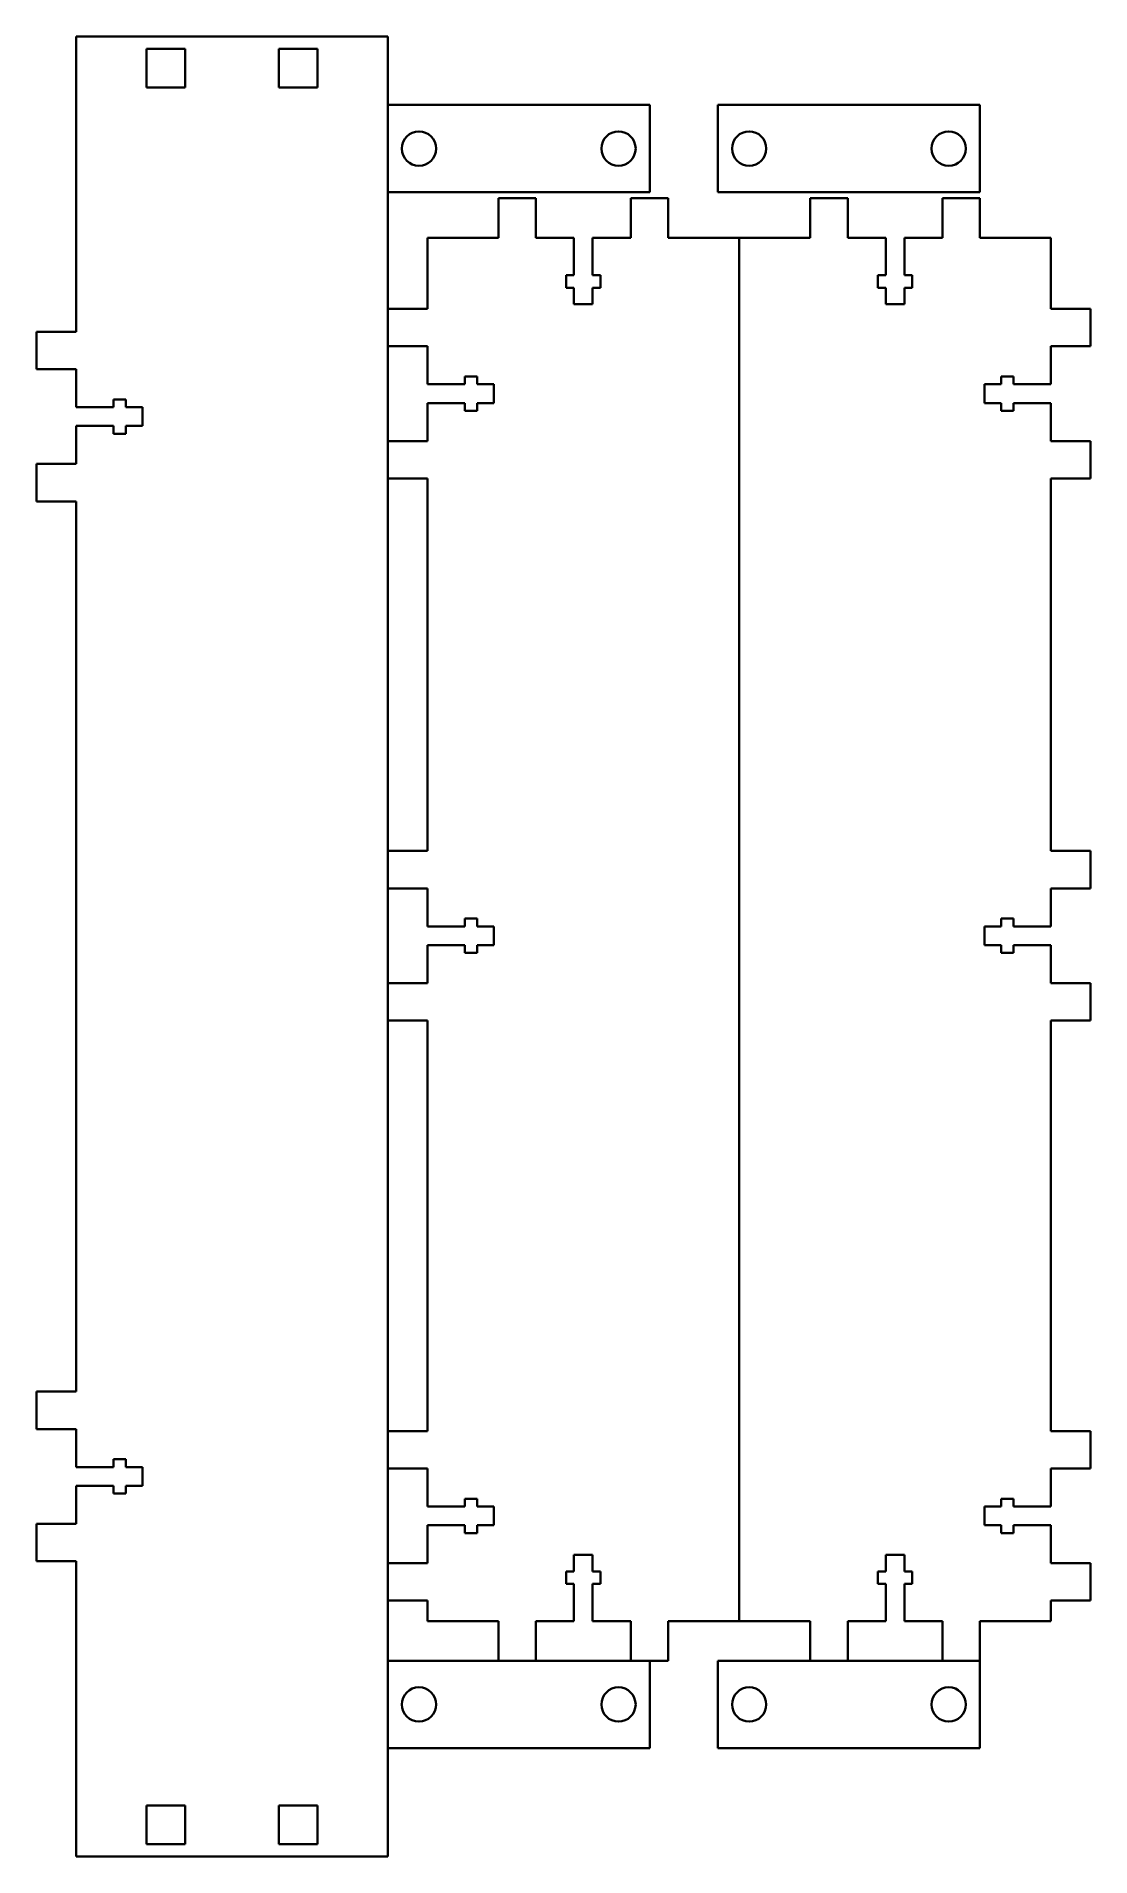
# Model space of a CAD drawing. Extents: x 510 to 679, y 275 to 566.
import ezdxf

# ---------------------------------------------------------------- set-up
doc = ezdxf.new("R2010")
doc.units = 0

msp = doc.modelspace()

# ---------------------------------------------------------------- linework, layer by layer
at = {"color": 7, "lineweight": 35}
for p, q in [((516.325012, 566.47998), (566.325012, 566.47998)), ((516.325012, 519.099976), (516.325012, 566.47998)), ((566.325012, 566.47998), (566.325012, 519.099976)), ((566.325012, 555.491699), (608.325012, 555.491699)), ((619.274963, 555.491699), (661.274963, 555.491699)), ((608.325012, 541.491699), (566.325012, 541.491699)), ((661.274963, 541.491699), (619.274963, 541.491699)), ((634.075012, 534.173279), (611.274963, 534.173279)), ((622.674988, 534.173279), (622.674988, 312.273254)), ((566.325012, 274.519989), (566.325012, 519.099976)), ((572.674988, 435.823273), (572.674988, 495.573273)), ((672.674988, 435.823273), (672.674988, 495.573273)), ((516.325012, 491.899994), (516.325012, 349.099976)), ((572.674988, 342.773254), (572.674988, 408.62326)), ((672.674988, 342.773254), (672.674988, 408.62326)), ((516.325012, 321.899994), (516.325012, 274.519989)), ((634.075012, 312.273254), (611.274963, 312.273254)), ((566.325012, 305.923279), (608.325012, 305.923279)), ((619.274963, 305.923279), (661.274963, 305.923279)), ((608.325012, 291.923279), (566.325012, 291.923279)), ((661.274963, 291.923279), (619.274963, 291.923279)), ((516.325012, 274.519989), (566.325012, 274.519989))]:
    msp.add_line(p, q, dxfattribs=at)
at = {"color": 7, "lineweight": 35, "ltscale": 0.155}
for p, q in [((527.625, 564.47998), (533.825012, 564.47998)), ((533.825012, 558.280029), (527.625, 558.280029)), ((527.625, 276.519989), (527.625, 282.719971)), ((533.825012, 282.719971), (527.625, 282.719971)), ((533.825012, 282.719971), (533.825012, 276.519989)), ((548.825012, 276.519989), (548.825012, 282.719971)), ((555.024963, 282.719971), (555.024963, 276.519989)), ((527.625, 276.519989), (533.825012, 276.519989))]:
    msp.add_line(p, q, dxfattribs=at)
at = {"color": 7, "lineweight": 35, "ltscale": 0.154999}
for p, q in [((527.625, 564.47998), (527.625, 558.280029)), ((533.825012, 558.280029), (533.825012, 564.47998)), ((548.825012, 564.47998), (555.024963, 564.47998)), ((548.825012, 564.47998), (548.825012, 558.280029)), ((555.024963, 558.280029), (555.024963, 564.47998)), ((555.024963, 558.280029), (548.825012, 558.280029)), ((555.024963, 282.719971), (548.825012, 282.719971)), ((548.825012, 276.519989), (555.024963, 276.519989))]:
    msp.add_line(p, q, dxfattribs=at)
at = {"color": 7, "lineweight": 35, "ltscale": 0.35}
for p, q in [((566.325012, 541.491699), (566.325012, 555.491699)), ((608.325012, 555.491699), (608.325012, 541.491699)), ((619.274963, 541.491699), (619.274963, 555.491699)), ((661.274963, 555.491699), (661.274963, 541.491699)), ((566.325012, 291.923279), (566.325012, 305.923279)), ((608.325012, 305.923279), (608.325012, 291.923279)), ((619.274963, 291.923279), (619.274963, 305.923279)), ((661.274963, 305.923279), (661.274963, 291.923279))]:
    msp.add_line(p, q, dxfattribs=at)
at = {"color": 7, "lineweight": 35, "ltscale": 0.15}
for p, q in [((584.075012, 540.523254), (590.075012, 540.523254)), ((605.274963, 540.523254), (611.274963, 540.523254)), ((640.075012, 540.523254), (634.075012, 540.523254)), ((661.274963, 540.523254), (655.274963, 540.523254)), ((596.174988, 534.173279), (596.174988, 528.173279)), ((599.174988, 528.173279), (599.174988, 534.173279)), ((646.174988, 528.173279), (646.174988, 534.173279)), ((649.174988, 534.173279), (649.174988, 528.173279)), ((566.325012, 516.773254), (566.325012, 522.773254)), ((679.024963, 516.773254), (679.024963, 522.773254)), ((509.974976, 513.099976), (509.974976, 519.099976)), ((578.674988, 510.673279), (572.674988, 510.673279)), ((666.674988, 510.673279), (672.674988, 510.673279)), ((522.325012, 507), (516.325012, 507)), ((572.674988, 507.673279), (578.674988, 507.673279)), ((672.674988, 507.673279), (666.674988, 507.673279)), ((516.325012, 504), (522.325012, 504)), ((566.325012, 495.573273), (566.325012, 501.573273)), ((679.024963, 495.573273), (679.024963, 501.573273)), ((509.974976, 491.899994), (509.974976, 497.899994)), ((566.325012, 429.823273), (566.325012, 435.823273)), ((679.024963, 429.823273), (679.024963, 435.823273)), ((578.674988, 423.723267), (572.674988, 423.723267)), ((666.674988, 423.723267), (672.674988, 423.723267)), ((572.674988, 420.723267), (578.674988, 420.723267)), ((672.674988, 420.723267), (666.674988, 420.723267)), ((566.325012, 408.62326), (566.325012, 414.62326)), ((679.024963, 408.62326), (679.024963, 414.62326)), ((509.974976, 343.099976), (509.974976, 349.099976)), ((566.325012, 336.773254), (566.325012, 342.773254)), ((679.024963, 336.773254), (679.024963, 342.773254)), ((522.325012, 337), (516.325012, 337)), ((516.325012, 334), (522.325012, 334)), ((578.674988, 330.673279), (572.674988, 330.673279)), ((666.674988, 330.673279), (672.674988, 330.673279)), ((509.974976, 321.899994), (509.974976, 327.899994)), ((572.674988, 327.673279), (578.674988, 327.673279)), ((672.674988, 327.673279), (666.674988, 327.673279)), ((566.325012, 315.573273), (566.325012, 321.573273)), ((679.024963, 315.573273), (679.024963, 321.573273)), ((596.174988, 312.273254), (596.174988, 318.273254)), ((599.174988, 318.273254), (599.174988, 312.273254)), ((646.174988, 318.273254), (646.174988, 312.273254)), ((649.174988, 312.273254), (649.174988, 318.273254)), ((584.075012, 305.923279), (590.075012, 305.923279)), ((605.274963, 305.923279), (611.274963, 305.923279)), ((640.075012, 305.923279), (634.075012, 305.923279)), ((661.274963, 305.923279), (655.274963, 305.923279))]:
    msp.add_line(p, q, dxfattribs=at)
at = {"color": 7, "lineweight": 35, "ltscale": 0.158749}
for p, q in [((584.075012, 534.173279), (584.075012, 540.523254)), ((590.075012, 540.523254), (590.075012, 534.173279)), ((605.274963, 534.173279), (605.274963, 540.523254)), ((611.274963, 540.523254), (611.274963, 534.173279)), ((634.075012, 540.523254), (634.075012, 534.173279)), ((640.075012, 534.173279), (640.075012, 540.523254)), ((655.274963, 540.523254), (655.274963, 534.173279)), ((661.274963, 534.173279), (661.274963, 540.523254)), ((566.325012, 522.773254), (572.674988, 522.773254)), ((679.024963, 522.773254), (672.674988, 522.773254)), ((572.674988, 516.773254), (566.325012, 516.773254)), ((672.674988, 516.773254), (679.024963, 516.773254)), ((566.325012, 501.573273), (572.674988, 501.573273)), ((679.024963, 501.573273), (672.674988, 501.573273)), ((572.674988, 495.573273), (566.325012, 495.573273)), ((672.674988, 495.573273), (679.024963, 495.573273)), ((566.325012, 435.823273), (572.674988, 435.823273)), ((679.024963, 435.823273), (672.674988, 435.823273)), ((572.674988, 429.823273), (566.325012, 429.823273)), ((672.674988, 429.823273), (679.024963, 429.823273)), ((566.325012, 414.62326), (572.674988, 414.62326)), ((679.024963, 414.62326), (672.674988, 414.62326)), ((572.674988, 408.62326), (566.325012, 408.62326)), ((672.674988, 408.62326), (679.024963, 408.62326)), ((566.325012, 342.773254), (572.674988, 342.773254)), ((679.024963, 342.773254), (672.674988, 342.773254)), ((572.674988, 336.773254), (566.325012, 336.773254)), ((672.674988, 336.773254), (679.024963, 336.773254)), ((566.325012, 321.573273), (572.674988, 321.573273)), ((679.024963, 321.573273), (672.674988, 321.573273)), ((572.674988, 315.573273), (566.325012, 315.573273)), ((672.674988, 315.573273), (679.024963, 315.573273)), ((584.075012, 312.273254), (584.075012, 305.923279)), ((590.075012, 305.923279), (590.075012, 312.273254)), ((605.274963, 312.273254), (605.274963, 305.923279)), ((611.274963, 305.923279), (611.274963, 312.273254)), ((634.075012, 305.923279), (634.075012, 312.273254)), ((640.075012, 312.273254), (640.075012, 305.923279)), ((655.274963, 305.923279), (655.274963, 312.273254)), ((661.274963, 312.273254), (661.274963, 305.923279))]:
    msp.add_line(p, q, dxfattribs=at)
at = {"color": 7, "lineweight": 35, "ltscale": 0.285001}
for p, q in [((572.674988, 534.173279), (584.075012, 534.173279)), ((572.674988, 522.773254), (572.674988, 534.173279)), ((661.274963, 534.173279), (672.674988, 534.173279)), ((672.674988, 534.173279), (672.674988, 522.773254)), ((572.674988, 312.273254), (584.075012, 312.273254)), ((672.674988, 312.273254), (661.274963, 312.273254))]:
    msp.add_line(p, q, dxfattribs=at)
at = {"color": 7, "lineweight": 35, "ltscale": 0.152499}
for p, q in [((590.075012, 534.173279), (596.174988, 534.173279)), ((599.174988, 534.173279), (605.274963, 534.173279)), ((646.174988, 534.173279), (640.075012, 534.173279)), ((655.274963, 534.173279), (649.174988, 534.173279)), ((572.674988, 510.673279), (572.674988, 516.773254)), ((672.674988, 510.673279), (672.674988, 516.773254)), ((516.325012, 507), (516.325012, 513.099976)), ((516.325012, 337), (516.325012, 343.099976)), ((572.674988, 330.673279), (572.674988, 336.773254)), ((672.674988, 330.673279), (672.674988, 336.773254)), ((590.075012, 312.273254), (596.174988, 312.273254)), ((599.174988, 312.273254), (605.274963, 312.273254)), ((646.174988, 312.273254), (640.075012, 312.273254)), ((655.274963, 312.273254), (649.174988, 312.273254))]:
    msp.add_line(p, q, dxfattribs=at)
at = {"color": 7, "lineweight": 35, "ltscale": 0.05}
for p, q in [((594.924988, 528.173279), (594.924988, 526.173279)), ((600.424988, 526.173279), (600.424988, 528.173279)), ((644.924988, 526.173279), (644.924988, 528.173279)), ((650.424988, 528.173279), (650.424988, 526.173279)), ((580.674988, 511.923279), (578.674988, 511.923279)), ((664.674988, 511.923279), (666.674988, 511.923279)), ((524.325012, 508.25), (522.325012, 508.25)), ((578.674988, 506.423279), (580.674988, 506.423279)), ((666.674988, 506.423279), (664.674988, 506.423279)), ((522.325012, 502.75), (524.325012, 502.75)), ((580.674988, 424.973267), (578.674988, 424.973267)), ((664.674988, 424.973267), (666.674988, 424.973267)), ((578.674988, 419.473267), (580.674988, 419.473267)), ((666.674988, 419.473267), (664.674988, 419.473267)), ((524.325012, 338.25), (522.325012, 338.25)), ((522.325012, 332.75), (524.325012, 332.75)), ((580.674988, 331.923279), (578.674988, 331.923279)), ((664.674988, 331.923279), (666.674988, 331.923279)), ((578.674988, 326.423279), (580.674988, 326.423279)), ((666.674988, 326.423279), (664.674988, 326.423279)), ((594.924988, 318.273254), (594.924988, 320.273254)), ((600.424988, 320.273254), (600.424988, 318.273254)), ((644.924988, 320.273254), (644.924988, 318.273254)), ((650.424988, 318.273254), (650.424988, 320.273254))]:
    msp.add_line(p, q, dxfattribs=at)
at = {"color": 7, "lineweight": 35, "ltscale": 0.03125}
for p, q in [((596.174988, 528.173279), (594.924988, 528.173279)), ((594.924988, 526.173279), (596.174988, 526.173279)), ((600.424988, 528.173279), (599.174988, 528.173279)), ((599.174988, 526.173279), (600.424988, 526.173279)), ((644.924988, 528.173279), (646.174988, 528.173279)), ((646.174988, 526.173279), (644.924988, 526.173279)), ((649.174988, 528.173279), (650.424988, 528.173279)), ((650.424988, 526.173279), (649.174988, 526.173279)), ((578.674988, 511.923279), (578.674988, 510.673279)), ((580.674988, 510.673279), (580.674988, 511.923279)), ((664.674988, 510.673279), (664.674988, 511.923279)), ((666.674988, 511.923279), (666.674988, 510.673279)), ((522.325012, 508.25), (522.325012, 507)), ((524.325012, 507), (524.325012, 508.25)), ((578.674988, 507.673279), (578.674988, 506.423279)), ((580.674988, 506.423279), (580.674988, 507.673279)), ((664.674988, 506.423279), (664.674988, 507.673279)), ((666.674988, 507.673279), (666.674988, 506.423279)), ((522.325012, 504), (522.325012, 502.75)), ((524.325012, 502.75), (524.325012, 504)), ((578.674988, 424.973267), (578.674988, 423.723267)), ((580.674988, 423.723267), (580.674988, 424.973267)), ((664.674988, 423.723267), (664.674988, 424.973267)), ((666.674988, 424.973267), (666.674988, 423.723267)), ((578.674988, 420.723267), (578.674988, 419.473267)), ((580.674988, 419.473267), (580.674988, 420.723267)), ((664.674988, 419.473267), (664.674988, 420.723267)), ((666.674988, 420.723267), (666.674988, 419.473267)), ((522.325012, 338.25), (522.325012, 337)), ((524.325012, 337), (524.325012, 338.25)), ((522.325012, 334), (522.325012, 332.75)), ((524.325012, 332.75), (524.325012, 334)), ((578.674988, 331.923279), (578.674988, 330.673279)), ((580.674988, 330.673279), (580.674988, 331.923279)), ((664.674988, 330.673279), (664.674988, 331.923279)), ((666.674988, 331.923279), (666.674988, 330.673279)), ((578.674988, 327.673279), (578.674988, 326.423279)), ((580.674988, 326.423279), (580.674988, 327.673279)), ((664.674988, 326.423279), (664.674988, 327.673279)), ((666.674988, 327.673279), (666.674988, 326.423279)), ((594.924988, 320.273254), (596.174988, 320.273254)), ((596.174988, 318.273254), (594.924988, 318.273254)), ((599.174988, 320.273254), (600.424988, 320.273254)), ((600.424988, 318.273254), (599.174988, 318.273254)), ((646.174988, 320.273254), (644.924988, 320.273254)), ((644.924988, 318.273254), (646.174988, 318.273254)), ((650.424988, 320.273254), (649.174988, 320.273254)), ((649.174988, 318.273254), (650.424988, 318.273254))]:
    msp.add_line(p, q, dxfattribs=at)
at = {"color": 7, "lineweight": 35, "ltscale": 0.066251}
for p, q in [((596.174988, 526.173279), (596.174988, 523.523254)), ((599.174988, 523.523254), (599.174988, 526.173279)), ((646.174988, 523.523254), (646.174988, 526.173279)), ((649.174988, 526.173279), (649.174988, 523.523254)), ((583.325012, 510.673279), (580.674988, 510.673279)), ((662.024963, 510.673279), (664.674988, 510.673279)), ((580.674988, 507.673279), (583.325012, 507.673279)), ((664.674988, 507.673279), (662.024963, 507.673279)), ((583.325012, 423.723267), (580.674988, 423.723267)), ((662.024963, 423.723267), (664.674988, 423.723267)), ((580.674988, 420.723267), (583.325012, 420.723267)), ((664.674988, 420.723267), (662.024963, 420.723267)), ((583.325012, 330.673279), (580.674988, 330.673279)), ((662.024963, 330.673279), (664.674988, 330.673279)), ((580.674988, 327.673279), (583.325012, 327.673279)), ((664.674988, 327.673279), (662.024963, 327.673279)), ((596.174988, 320.273254), (596.174988, 322.923279)), ((599.174988, 322.923279), (599.174988, 320.273254)), ((646.174988, 322.923279), (646.174988, 320.273254)), ((649.174988, 320.273254), (649.174988, 322.923279))]:
    msp.add_line(p, q, dxfattribs=at)
at = {"color": 7, "lineweight": 35, "ltscale": 0.075}
for p, q in [((596.174988, 523.523254), (599.174988, 523.523254)), ((649.174988, 523.523254), (646.174988, 523.523254)), ((583.325012, 507.673279), (583.325012, 510.673279)), ((662.024963, 507.673279), (662.024963, 510.673279)), ((526.974976, 504), (526.974976, 507)), ((583.325012, 420.723267), (583.325012, 423.723267)), ((662.024963, 420.723267), (662.024963, 423.723267)), ((526.974976, 334), (526.974976, 337)), ((583.325012, 327.673279), (583.325012, 330.673279)), ((662.024963, 327.673279), (662.024963, 330.673279)), ((596.174988, 322.923279), (599.174988, 322.923279)), ((649.174988, 322.923279), (646.174988, 322.923279))]:
    msp.add_line(p, q, dxfattribs=at)
at = {"color": 7, "lineweight": 35, "ltscale": 0.158751}
for p, q in [((509.974976, 519.099976), (516.325012, 519.099976)), ((516.325012, 513.099976), (509.974976, 513.099976)), ((509.974976, 497.899994), (516.325012, 497.899994)), ((516.325012, 491.899994), (509.974976, 491.899994)), ((509.974976, 349.099976), (516.325012, 349.099976)), ((516.325012, 343.099976), (509.974976, 343.099976)), ((509.974976, 327.899994), (516.325012, 327.899994)), ((516.325012, 321.899994), (509.974976, 321.899994))]:
    msp.add_line(p, q, dxfattribs=at)
at = {"color": 7, "lineweight": 35, "ltscale": 0.066249}
for p, q in [((526.974976, 507), (524.325012, 507)), ((524.325012, 504), (526.974976, 504)), ((526.974976, 337), (524.325012, 337)), ((524.325012, 334), (526.974976, 334))]:
    msp.add_line(p, q, dxfattribs=at)
at = {"color": 7, "lineweight": 35, "ltscale": 0.1525}
for p, q in [((572.674988, 501.573273), (572.674988, 507.673279)), ((672.674988, 501.573273), (672.674988, 507.673279)), ((516.325012, 497.899994), (516.325012, 504)), ((572.674988, 423.723267), (572.674988, 429.823273)), ((672.674988, 423.723267), (672.674988, 429.823273)), ((572.674988, 414.62326), (572.674988, 420.723267)), ((672.674988, 414.62326), (672.674988, 420.723267)), ((516.325012, 327.899994), (516.325012, 334)), ((572.674988, 321.573273), (572.674988, 327.673279)), ((672.674988, 321.573273), (672.674988, 327.673279))]:
    msp.add_line(p, q, dxfattribs=at)
at = {"color": 7, "lineweight": 35, "ltscale": 0.0825}
for p, q in [((572.674988, 312.273254), (572.674988, 315.573273)), ((672.674988, 312.273254), (672.674988, 315.573273))]:
    msp.add_line(p, q, dxfattribs=at)
at = {"color": 7, "lineweight": 35}
for centre in [(571.325012, 548.491699), (603.325012, 548.491699), (624.274963, 548.491699), (656.274963, 548.491699), (571.325012, 298.923279), (603.325012, 298.923279), (624.274963, 298.923279), (656.274963, 298.923279)]:
    msp.add_circle(centre, 2.75, dxfattribs=at)

doc.saveas('drawing.dxf')
